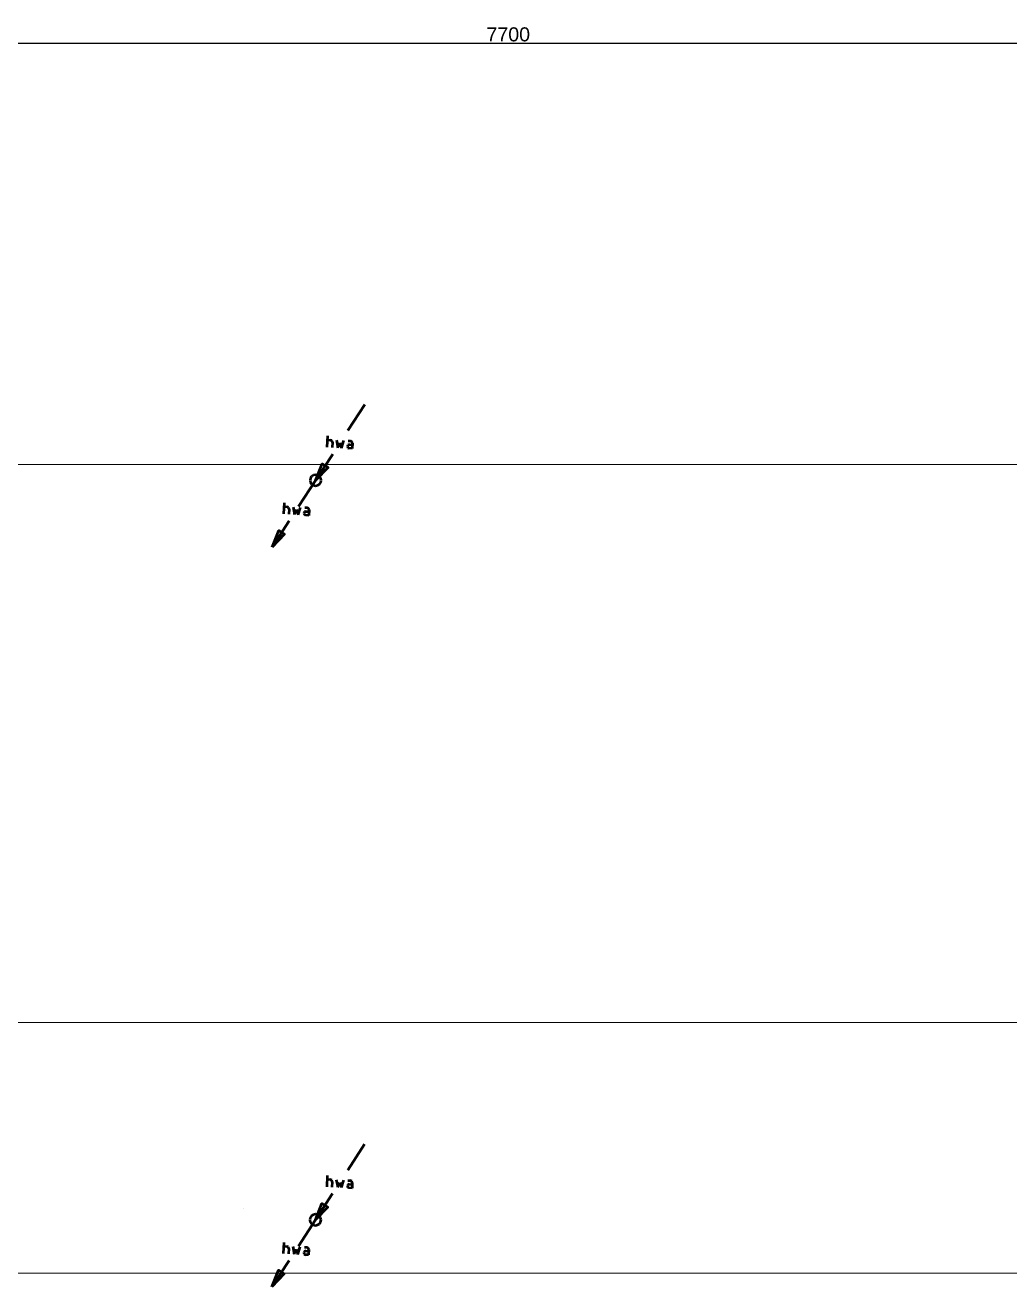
# Model space of a CAD drawing. Header units: metres. Extents: x -4.5 to 35.1, y -3.6 to 25.4.
# Drawn here: x 14 to 21.01, y 15.4 to 24.39 of the extents above; entities that cross this region are included whole.
import ezdxf

# ---------------------------------------------------------------- set-up
doc = ezdxf.new("R2010")
doc.units = ezdxf.units.M
doc.header["$PDMODE"] = 65
doc.layers.add('New_A Stramien', color=7, linetype='Continuous', lineweight=13)
doc.layers.add('Standard', color=7, linetype='Continuous', lineweight=25)
doc.styles.add('ARIAL', font='ARIAL.TTF')
doc.dimstyles.new('_DIMSTYLE_3', dxfattribs={"dimtxt": 0.1, "dimasz": 0.2, "dimexe": 0, "dimexo": 0, "dimgap": 0.05, "dimtad": 2, "dimdec": 0, "dimlfac": 1000, "dimrnd": 1, "dimdsep": 46, "dimtxsty": 'ARIAL', "dimblk1": 'ALL_ML_KREIS', "dimblk2": 'ALL_ML_KREIS', "dimsah": 1, "dimcen": 0, "dimclrd": 9, "dimclre": 9, "dimclrt": 9, "dimadec": 0, "dimazin": 0, "dimtfac": 1, "dimtdec": 0, "dimtix": 1, "dimtmove": 2, "dimatfit": 3, "dimfxl": 0, "dimtzin": 0, "dimlwd": 0, "dimlwe": 13, "dimarcsym": 0})

# ---------------------------------------------------------------- blocks, each defined once
blk = doc.blocks.new('ALL_ML_KREIS')
at = {"color": 0, "linetype": 'ByBlock', "lineweight": -2}
for p, q in [((0, -0.5), (0, 0.5)), ((-1, 0), (0.5, 0))]:
    blk.add_line(p, q, dxfattribs=at)
blk.add_circle((0, 0), 0.15, dxfattribs=at)
blk = doc.blocks.new('*D7')
at = {"layer": 'DEFPOINTS', "color": 252, "linetype": 'Continuous', "lineweight": 13}
for p in [(13.6, 24.26), (13.6, 24.26), (21.3, 24.26)]:
    blk.add_point(p, dxfattribs=at)
at = {"layer": 'Standard', "color": 9, "linetype": 'Continuous', "lineweight": -2}
for p, q in [((13.6, 24.26), (13.6, 24.26)), ((21.3, 24.26), (21.3, 24.26))]:
    blk.add_line(p, q, dxfattribs=at)
at = {"layer": 'Standard', "color": 252, "linetype": 'Continuous', "lineweight": -2}
blk.add_line((13.6, 24.26), (21.3, 24.26), dxfattribs=at)
at = {"layer": 'Standard', "color": 9, "linetype": 'Continuous', "lineweight": 13, "xscale": 0.2, "yscale": 0.2, "zscale": 0.2, "rotation": 180}
blk.add_blockref('ALL_ML_KREIS', (13.6, 24.26), dxfattribs=at)
at = {"layer": 'Standard', "color": 9, "linetype": 'Continuous', "lineweight": 13, "xscale": 0.2, "yscale": 0.2, "zscale": 0.2}
blk.add_blockref('ALL_ML_KREIS', (21.3, 24.26), dxfattribs=at)
at = {"layer": 'Standard', "color": 9, "linetype": 'Continuous', "lineweight": 13, "insert": (17.438, 24.3217), "char_height": 0.1, "width": 0.4, "attachment_point": 5, "style": 'ARIAL'}
blk.add_mtext('\\A1;{7700}', dxfattribs=at)

msp = doc.modelspace()

# ---------------------------------------------------------------- linework, layer by layer
at = {"layer": 'New_A Stramien', "color": 252, "linetype": 'Continuous', "lineweight": 13}
for p, q in [((-2.89, 21.26), (25.9, 21.26)), ((-2.89, 21.26), (25.9, 21.26)), ((-2.89, 21.26), (25.9, 21.26)), ((-2.89, 15.5), (25.9, 15.5)), ((-2.89, 15.5), (25.9, 15.5))]:
    msp.add_line(p, q, dxfattribs=at)
at = {"layer": 'Standard', "color": 4, "linetype": 'Continuous', "lineweight": 50}
for p, q in [((16.2956, 21.5006), (16.4161, 21.6863)), ((16.1487, 21.3823), (16.1528, 21.4619)), ((16.1507, 21.4353), (16.1711, 21.4333)), ((16.1814, 21.4292), (16.1711, 21.4333)), ((16.1854, 21.4169), (16.1814, 21.4292)), ((16.1854, 21.4169), (16.1834, 21.3802)), ((16.214, 21.4312), (16.2242, 21.3782)), ((16.2242, 21.3782), (16.2385, 21.4128)), ((16.2385, 21.4128), (16.2507, 21.3761)), ((16.2507, 21.3761), (16.2671, 21.4292)), ((16.2956, 21.3965), (16.2916, 21.3884)), ((16.2916, 21.3884), (16.2956, 21.3782)), ((16.3059, 21.4006), (16.2956, 21.3965)), ((16.2977, 21.4271), (16.314, 21.4271)), ((16.3059, 21.4006), (16.3283, 21.3986)), ((16.3242, 21.421), (16.314, 21.4271)), ((16.3283, 21.4108), (16.3242, 21.421)), ((16.3283, 21.4108), (16.3263, 21.372)), ((16.065, 21.1455), (16.1875, 21.3333)), ((16.2956, 21.3782), (16.3038, 21.3741)), ((16.3263, 21.372), (16.3038, 21.3741)), ((15.9446, 20.9598), (16.065, 21.1455)), ((16.0283, 21.1618), (16.0263, 21.1455)), ((16.0263, 21.1455), (16.0283, 21.1312)), ((16.0365, 21.1741), (16.0283, 21.1618)), ((16.0283, 21.1312), (16.0365, 21.119)), ((16.0507, 21.1822), (16.0365, 21.1741)), ((16.0365, 21.119), (16.0507, 21.1108)), ((16.065, 21.1863), (16.0507, 21.1822)), ((16.0813, 21.1822), (16.065, 21.1863)), ((16.0936, 21.1741), (16.0813, 21.1822)), ((16.0813, 21.1108), (16.0936, 21.119)), ((16.1018, 21.1618), (16.0936, 21.1741)), ((16.0936, 21.119), (16.1018, 21.1312)), ((16.1058, 21.1455), (16.1018, 21.1618)), ((16.1018, 21.1312), (16.1058, 21.1455)), ((16.0507, 21.1108), (16.065, 21.1067)), ((16.065, 21.1067), (16.0813, 21.1108)), ((15.8391, 20.9067), (15.8432, 20.9863)), ((15.8411, 20.9597), (15.8616, 20.9577)), ((15.8718, 20.9536), (15.8616, 20.9577)), ((15.8759, 20.9413), (15.8718, 20.9536)), ((15.8759, 20.9413), (15.8738, 20.9046)), ((15.9044, 20.9556), (15.9146, 20.9026)), ((15.9146, 20.9026), (15.9289, 20.9373)), ((15.9289, 20.9373), (15.9411, 20.9005)), ((15.9411, 20.9005), (15.9575, 20.9536)), ((15.9881, 20.9515), (16.0044, 20.9515)), ((16.0146, 20.9454), (16.0044, 20.9515)), ((16.0187, 20.9352), (16.0146, 20.9454)), ((16.0187, 20.9352), (16.0167, 20.8964)), ((15.7554, 20.6699), (15.8779, 20.8577)), ((15.9861, 20.9209), (15.982, 20.9128)), ((15.982, 20.9128), (15.9861, 20.9026)), ((15.9963, 20.925), (15.9861, 20.9209)), ((15.9861, 20.9026), (15.9942, 20.8985)), ((16.0167, 20.8964), (15.9942, 20.8985)), ((15.9963, 20.925), (16.0187, 20.923)), ((16.2941, 16.2333), (16.4145, 16.4191)), ((16.1472, 16.115), (16.1513, 16.1946)), ((16.1492, 16.168), (16.1696, 16.166)), ((16.1799, 16.1619), (16.1696, 16.166)), ((16.1839, 16.1497), (16.1799, 16.1619)), ((16.1839, 16.1497), (16.1819, 16.1129)), ((16.2125, 16.1639), (16.2227, 16.1109)), ((16.2227, 16.1109), (16.237, 16.1456)), ((16.237, 16.1456), (16.2492, 16.1088)), ((16.2492, 16.1088), (16.2656, 16.1619)), ((16.2941, 16.1293), (16.2901, 16.1211)), ((16.2901, 16.1211), (16.2941, 16.1109)), ((16.3044, 16.1333), (16.2941, 16.1293)), ((16.2941, 16.1109), (16.3023, 16.1068)), ((16.2962, 16.1599), (16.3125, 16.1599)), ((16.3247, 16.1047), (16.3023, 16.1068)), ((16.3044, 16.1333), (16.3268, 16.1313)), ((16.3227, 16.1537), (16.3125, 16.1599)), ((16.3268, 16.1435), (16.3227, 16.1537)), ((16.3268, 16.1435), (16.3247, 16.1047)), ((16.0635, 15.8782), (16.186, 16.066)), ((16.035, 15.9068), (16.0268, 15.8946)), ((16.0492, 15.9149), (16.035, 15.9068)), ((16.0635, 15.919), (16.0492, 15.9149)), ((16.0798, 15.9149), (16.0635, 15.919)), ((16.0921, 15.9068), (16.0798, 15.9149)), ((16.1003, 15.8946), (16.0921, 15.9068)), ((15.9431, 15.6925), (16.0635, 15.8782)), ((16.0268, 15.8946), (16.0248, 15.8782)), ((16.0248, 15.8782), (16.0268, 15.8639)), ((16.0268, 15.8639), (16.035, 15.8517)), ((16.035, 15.8517), (16.0492, 15.8435)), ((16.0492, 15.8435), (16.0635, 15.8394)), ((16.0635, 15.8394), (16.0798, 15.8435)), ((16.0798, 15.8435), (16.0921, 15.8517)), ((16.0921, 15.8517), (16.1003, 15.8639)), ((16.1043, 15.8782), (16.1003, 15.8946)), ((16.1003, 15.8639), (16.1043, 15.8782)), ((15.8376, 15.6394), (15.8417, 15.719)), ((15.8396, 15.6924), (15.8601, 15.6904)), ((15.8703, 15.6863), (15.8601, 15.6904)), ((15.8744, 15.6741), (15.8703, 15.6863)), ((15.8744, 15.6741), (15.8723, 15.6373)), ((15.9029, 15.6884), (15.9131, 15.6353)), ((15.9131, 15.6353), (15.9274, 15.67)), ((15.9274, 15.67), (15.9396, 15.6332)), ((15.9396, 15.6332), (15.956, 15.6863)), ((15.9846, 15.6537), (15.9805, 15.6455)), ((15.9805, 15.6455), (15.9846, 15.6353)), ((15.9947, 15.6577), (15.9846, 15.6537)), ((15.9846, 15.6353), (15.9927, 15.6312)), ((15.9866, 15.6843), (16.0029, 15.6843)), ((15.9947, 15.6577), (16.0172, 15.6557)), ((16.0131, 15.6782), (16.0029, 15.6843)), ((16.0172, 15.668), (16.0131, 15.6782)), ((16.0172, 15.668), (16.0151, 15.6292)), ((15.7539, 15.4026), (15.8764, 15.5904)), ((16.0151, 15.6292), (15.9927, 15.6312))]:
    msp.add_line(p, q, dxfattribs=at)
at = {"layer": 'Standard', "color": 252, "linetype": 'Continuous', "lineweight": 13}
msp.add_line((-4.1221, 17.284), (26.8317, 17.284), dxfattribs=at)
msp.add_line((-4.1221, 17.284), (26.8317, 17.284), dxfattribs=at)
msp.add_line((-4.1221, 17.284), (26.8317, 17.284), dxfattribs=at)
at = {"layer": 'Standard', "color": 202, "linetype": 'Continuous', "lineweight": 25}
msp.add_line((15.5539, 15.9567), (15.5539, 15.9587), dxfattribs=at)
at = {"layer": 'Standard', "color": 7, "linetype": 'Continuous', "lineweight": 50}
for points in [[(16.065, 21.1455), (16.112, 21.2639), (16.1548, 21.2373), (16.065, 21.1455)], [(15.7554, 20.6699), (15.8024, 20.7883), (15.8432, 20.7617), (15.7554, 20.6699)], [(16.0635, 15.8782), (16.1105, 15.9966), (16.1533, 15.9701), (16.0635, 15.8782)], [(15.7539, 15.4026), (15.8009, 15.521), (15.8417, 15.4945), (15.7539, 15.4026)]]:
    msp.add_lwpolyline(points, close=True, dxfattribs=at)

# ---------------------------------------------------------------- dimensions: what is measured, and where the dimension line sits
at = {"layer": 'Standard', "color": 252, "linetype": 'Continuous', "lineweight": 13}
dim = msp.add_linear_dim(base=(21.3, 24.26), p1=(13.6, 24.26), p2=(21.3, 24.26), dimstyle='_DIMSTYLE_3', override={"dimpost": '<>', "dimclrd": 9, "dimclre": 9, "dimclrt": 9, "dimlwd": 0, "dimlwe": 13}, dxfattribs=at)
dim.commit()
dim.dimension.update_dxf_attribs({"geometry": '*D7', "text_midpoint": (17.438, 24.3217), "dimtype": 160})

doc.saveas('drawing.dxf')
